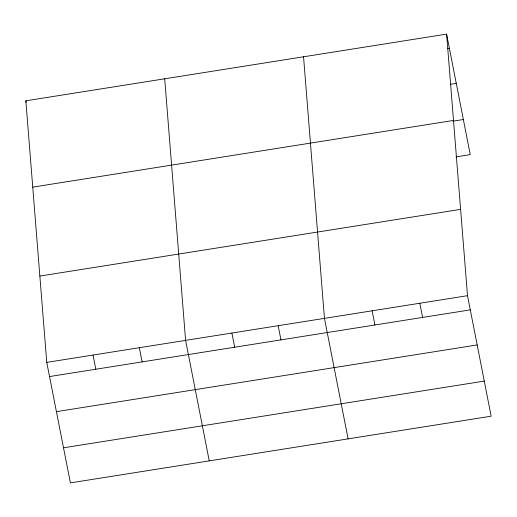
<?xml version="1.0" encoding="UTF-8"?>
<svg xmlns="http://www.w3.org/2000/svg" width="517" height="517" viewBox="0 0 517 517"><rect width="100%" height="100%" fill="white"/><g stroke="black" fill="none" stroke-linecap="round" stroke-linejoin="round"><path stroke-width="0.78" d="M446.598 34.116L467.51 295.685L491.15 416.191L70.402 482.884L46.756 362.385L25.85 100.809L446.598 34.116L470.244 154.615L455.936 156.884M447.793 48.546L449.383 48.294M450.701 84.258L456.265 83.379M32.752 187.128L453.499 120.435M453.028 121.165L463.355 119.53M39.861 276.065L460.608 209.366M46.756 362.385L467.51 295.685M49.542 376.563L470.289 309.864M56.424 411.648L477.172 344.949M63.52 447.8L484.267 381.1M419.823 303.246L422.602 317.425M372.137 310.801L374.922 324.98M348.096 438.868L324.456 318.362L303.544 56.792M278.172 325.697L280.951 339.876M231.887 333.038L234.673 347.217M209.249 460.873L185.603 340.373L164.697 78.804M139.325 347.708L142.104 361.887M93.041 355.043L95.826 369.222M25.85 100.809L26.16 102.385"/></g></svg>
